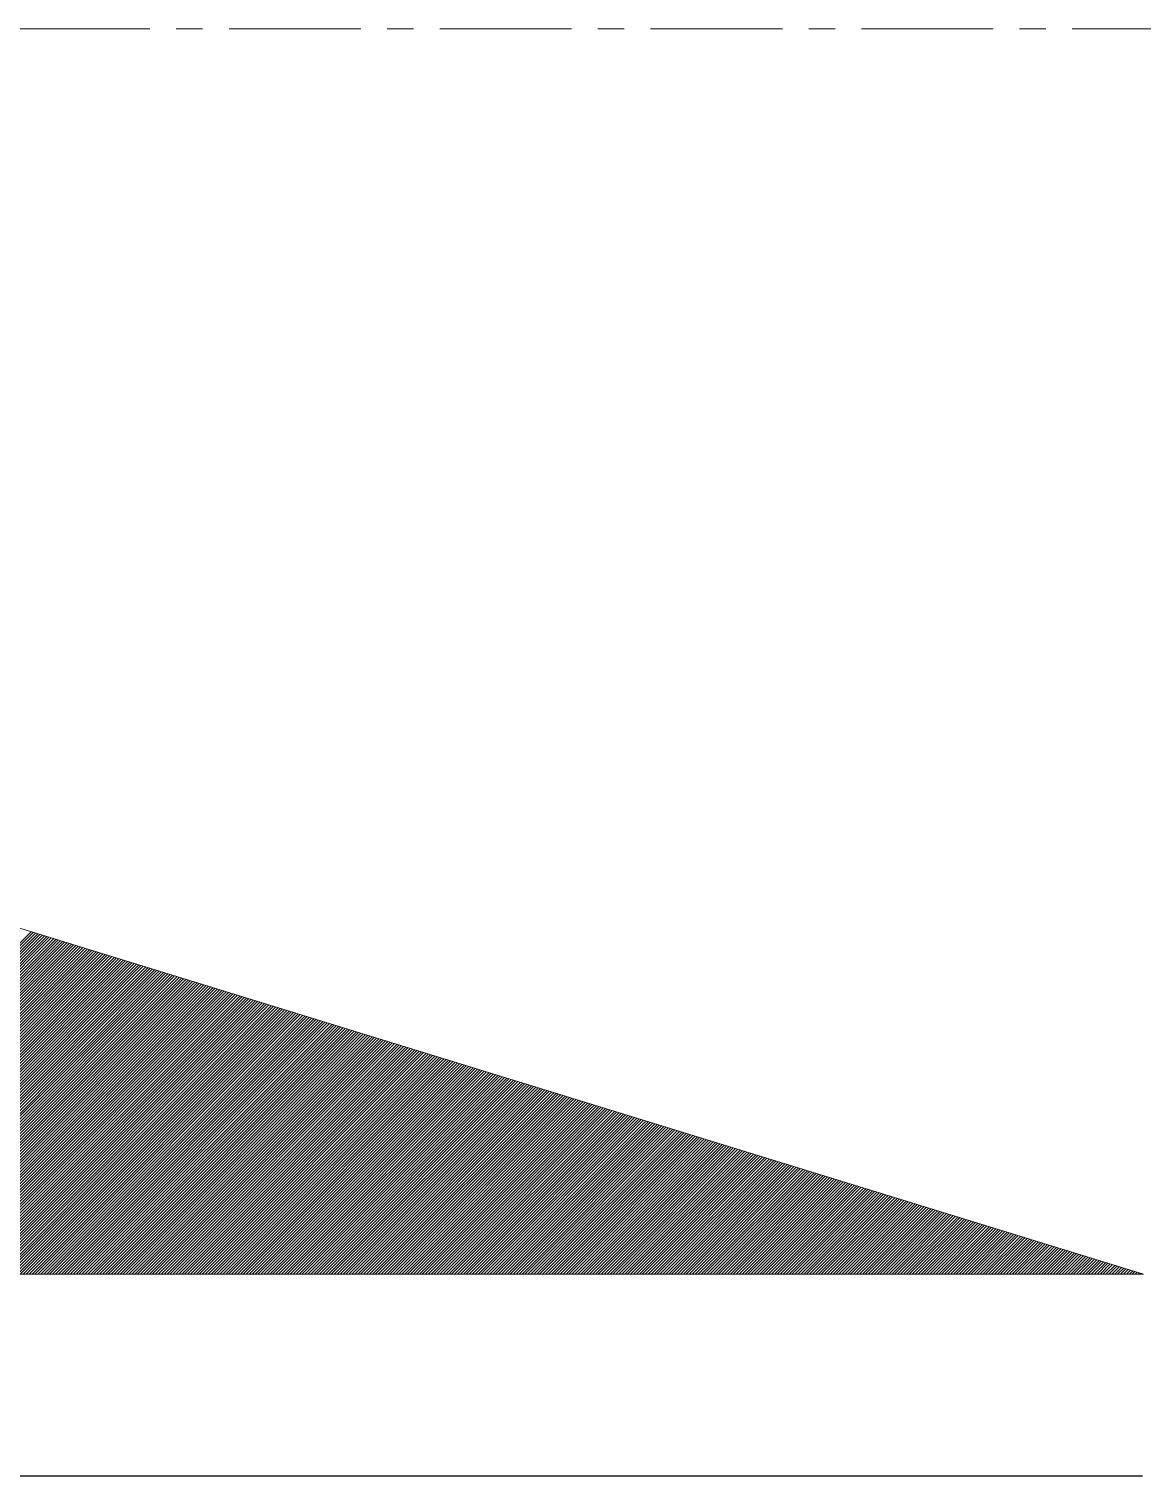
# Model space of a CAD drawing. Header units: millimetres. Extents: x -1319 to 21258, y 11161 to 27532.
# Drawn here: x 17034.6 to 17101.7, y 18554.9 to 18642 of the extents above; entities that cross this region are included whole.
import ezdxf

# ---------------------------------------------------------------- set-up
doc = ezdxf.new("R2010")
doc.units = ezdxf.units.MM
doc.linetypes.add('CENTER', pattern=[12.7, 7.9375, -1.5875, 1.5875, -1.5875])
doc.layers.add('2', color=7, linetype='Continuous')
doc.layers.add('CEN', color=1, linetype='CENTER', lineweight=9)
doc.layers.add('CIVIL', color=6, linetype='Continuous', lineweight=9)

# ---------------------------------------------------------------- blocks, each defined once
blk = doc.blocks.new('A$Cfeb8c868')
at = {"layer": '2', "color": 4, "linetype": 'Continuous'}
blk.add_line((11374.948, -4927.15), (10527.952, -4927.15), dxfattribs=at)
blk = doc.blocks.new('A$C8184bacf')
at = {"layer": 'CEN', "color": 1}
blk.add_line((11192.91, -4839.99, 448149755.598), (11407.09, -4839.99, 448149755.598), dxfattribs=at)
at = {"layer": 'CIVIL', "color": 1}
for p, q in [((11245, -4874.99, 448149755.598), (11375, -4914.99, 448149755.598)), ((11375, -4914.99, 448149755.598), (11225, -4914.99, 448149755.598))]:
    blk.add_line(p, q, dxfattribs=at)
at = {"layer": 'CIVIL', "color": 1, "linetype": 'Continuous'}
for p, q in [((11307.981, -4894.369, 448149755.598), (11287.359, -4914.99, 448149755.598)), ((11308.116, -4894.411, 448149755.598), (11287.536, -4914.99, 448149755.598)), ((11308.251, -4894.452, 448149755.598), (11287.713, -4914.99, 448149755.598)), ((11308.386, -4894.494, 448149755.598), (11287.89, -4914.99, 448149755.598)), ((11308.521, -4894.535, 448149755.598), (11288.066, -4914.99, 448149755.598)), ((11308.656, -4894.577, 448149755.598), (11288.243, -4914.99, 448149755.598)), ((11308.792, -4894.619, 448149755.598), (11288.42, -4914.99, 448149755.598)), ((11308.927, -4894.66, 448149755.598), (11288.597, -4914.99, 448149755.598)), ((11309.062, -4894.702, 448149755.598), (11288.773, -4914.99, 448149755.598)), ((11309.197, -4894.743, 448149755.598), (11288.95, -4914.99, 448149755.598)), ((11309.332, -4894.785, 448149755.598), (11289.127, -4914.99, 448149755.598)), ((11309.468, -4894.827, 448149755.598), (11289.304, -4914.99, 448149755.598)), ((11309.603, -4894.868, 448149755.598), (11289.481, -4914.99, 448149755.598)), ((11309.738, -4894.91, 448149755.598), (11289.657, -4914.99, 448149755.598)), ((11309.873, -4894.951, 448149755.598), (11289.834, -4914.99, 448149755.598)), ((11310.008, -4894.993, 448149755.598), (11290.011, -4914.99, 448149755.598)), ((11310.143, -4895.035, 448149755.598), (11290.188, -4914.99, 448149755.598)), ((11310.279, -4895.076, 448149755.598), (11290.364, -4914.99, 448149755.598)), ((11310.414, -4895.118, 448149755.598), (11290.541, -4914.99, 448149755.598)), ((11310.549, -4895.159, 448149755.598), (11290.718, -4914.99, 448149755.598)), ((11310.684, -4895.201, 448149755.598), (11290.895, -4914.99, 448149755.598)), ((11310.819, -4895.243, 448149755.598), (11291.071, -4914.99, 448149755.598)), ((11310.955, -4895.284, 448149755.598), (11291.248, -4914.99, 448149755.598)), ((11311.09, -4895.326, 448149755.598), (11291.425, -4914.99, 448149755.598)), ((11311.225, -4895.367, 448149755.598), (11291.602, -4914.99, 448149755.598)), ((11311.36, -4895.409, 448149755.598), (11291.779, -4914.99, 448149755.598)), ((11311.495, -4895.451, 448149755.598), (11291.955, -4914.99, 448149755.598)), ((11311.63, -4895.492, 448149755.598), (11292.132, -4914.99, 448149755.598)), ((11311.766, -4895.534, 448149755.598), (11292.309, -4914.99, 448149755.598)), ((11311.901, -4895.575, 448149755.598), (11292.486, -4914.99, 448149755.598)), ((11312.036, -4895.617, 448149755.598), (11292.662, -4914.99, 448149755.598)), ((11312.171, -4895.659, 448149755.598), (11292.839, -4914.99, 448149755.598)), ((11312.306, -4895.7, 448149755.598), (11293.016, -4914.99, 448149755.598)), ((11312.442, -4895.742, 448149755.598), (11293.193, -4914.99, 448149755.598)), ((11312.577, -4895.783, 448149755.598), (11293.37, -4914.99, 448149755.598)), ((11312.712, -4895.825, 448149755.598), (11293.546, -4914.99, 448149755.598)), ((11312.847, -4895.867, 448149755.598), (11293.723, -4914.99, 448149755.598)), ((11312.982, -4895.908, 448149755.598), (11293.9, -4914.99, 448149755.598)), ((11313.117, -4895.95, 448149755.598), (11294.077, -4914.99, 448149755.598)), ((11313.253, -4895.991, 448149755.598), (11294.253, -4914.99, 448149755.598)), ((11313.388, -4896.033, 448149755.598), (11294.43, -4914.99, 448149755.598)), ((11313.523, -4896.074, 448149755.598), (11294.607, -4914.99, 448149755.598)), ((11313.658, -4896.116, 448149755.598), (11294.784, -4914.99, 448149755.598)), ((11313.793, -4896.158, 448149755.598), (11294.961, -4914.99, 448149755.598)), ((11313.929, -4896.199, 448149755.598), (11295.137, -4914.99, 448149755.598)), ((11314.064, -4896.241, 448149755.598), (11295.314, -4914.99, 448149755.598)), ((11314.199, -4896.282, 448149755.598), (11295.491, -4914.99, 448149755.598)), ((11314.334, -4896.324, 448149755.598), (11295.668, -4914.99, 448149755.598)), ((11314.469, -4896.366, 448149755.598), (11295.844, -4914.99, 448149755.598)), ((11314.604, -4896.407, 448149755.598), (11296.021, -4914.99, 448149755.598)), ((11314.74, -4896.449, 448149755.598), (11296.198, -4914.99, 448149755.598)), ((11314.875, -4896.49, 448149755.598), (11296.375, -4914.99, 448149755.598)), ((11315.01, -4896.532, 448149755.598), (11296.552, -4914.99, 448149755.598)), ((11315.145, -4896.574, 448149755.598), (11296.728, -4914.99, 448149755.598)), ((11315.28, -4896.615, 448149755.598), (11296.905, -4914.99, 448149755.598)), ((11315.416, -4896.657, 448149755.598), (11297.082, -4914.99, 448149755.598)), ((11315.551, -4896.698, 448149755.598), (11297.259, -4914.99, 448149755.598)), ((11315.686, -4896.74, 448149755.598), (11297.435, -4914.99, 448149755.598)), ((11315.821, -4896.782, 448149755.598), (11297.612, -4914.99, 448149755.598)), ((11315.956, -4896.823, 448149755.598), (11297.789, -4914.99, 448149755.598)), ((11316.091, -4896.865, 448149755.598), (11297.966, -4914.99, 448149755.598)), ((11316.227, -4896.906, 448149755.598), (11298.143, -4914.99, 448149755.598)), ((11316.362, -4896.948, 448149755.598), (11298.319, -4914.99, 448149755.598)), ((11316.497, -4896.99, 448149755.598), (11298.496, -4914.99, 448149755.598)), ((11316.632, -4897.031, 448149755.598), (11298.673, -4914.99, 448149755.598)), ((11316.767, -4897.073, 448149755.598), (11298.85, -4914.99, 448149755.598)), ((11316.903, -4897.114, 448149755.598), (11299.026, -4914.99, 448149755.598)), ((11317.038, -4897.156, 448149755.598), (11299.203, -4914.99, 448149755.598)), ((11317.173, -4897.198, 448149755.598), (11299.38, -4914.99, 448149755.598)), ((11317.308, -4897.239, 448149755.598), (11299.557, -4914.99, 448149755.598)), ((11317.443, -4897.281, 448149755.598), (11299.734, -4914.99, 448149755.598)), ((11317.578, -4897.322, 448149755.598), (11299.91, -4914.99, 448149755.598)), ((11317.714, -4897.364, 448149755.598), (11300.087, -4914.99, 448149755.598)), ((11317.849, -4897.406, 448149755.598), (11300.264, -4914.99, 448149755.598)), ((11317.984, -4897.447, 448149755.598), (11300.441, -4914.99, 448149755.598)), ((11318.119, -4897.489, 448149755.598), (11300.617, -4914.99, 448149755.598)), ((11318.254, -4897.53, 448149755.598), (11300.794, -4914.99, 448149755.598)), ((11318.39, -4897.572, 448149755.598), (11300.971, -4914.99, 448149755.598)), ((11318.525, -4897.613, 448149755.598), (11301.148, -4914.99, 448149755.598)), ((11318.66, -4897.655, 448149755.598), (11301.325, -4914.99, 448149755.598)), ((11318.795, -4897.697, 448149755.598), (11301.501, -4914.99, 448149755.598)), ((11318.93, -4897.738, 448149755.598), (11301.678, -4914.99, 448149755.598)), ((11319.065, -4897.78, 448149755.598), (11301.855, -4914.99, 448149755.598)), ((11319.201, -4897.821, 448149755.598), (11302.032, -4914.99, 448149755.598)), ((11319.336, -4897.863, 448149755.598), (11302.208, -4914.99, 448149755.598)), ((11319.471, -4897.905, 448149755.598), (11302.385, -4914.99, 448149755.598)), ((11319.606, -4897.946, 448149755.598), (11302.562, -4914.99, 448149755.598)), ((11319.741, -4897.988, 448149755.598), (11302.739, -4914.99, 448149755.598)), ((11319.877, -4898.029, 448149755.598), (11302.916, -4914.99, 448149755.598)), ((11320.012, -4898.071, 448149755.598), (11303.092, -4914.99, 448149755.598)), ((11320.147, -4898.113, 448149755.598), (11303.269, -4914.99, 448149755.598)), ((11320.282, -4898.154, 448149755.598), (11303.446, -4914.99, 448149755.598)), ((11320.417, -4898.196, 448149755.598), (11303.623, -4914.99, 448149755.598)), ((11320.552, -4898.237, 448149755.598), (11303.799, -4914.99, 448149755.598)), ((11320.688, -4898.279, 448149755.598), (11303.976, -4914.99, 448149755.598)), ((11320.823, -4898.321, 448149755.598), (11304.153, -4914.99, 448149755.598)), ((11320.958, -4898.362, 448149755.598), (11304.33, -4914.99, 448149755.598)), ((11321.093, -4898.404, 448149755.598), (11304.507, -4914.99, 448149755.598)), ((11321.228, -4898.445, 448149755.598), (11304.683, -4914.99, 448149755.598)), ((11321.364, -4898.487, 448149755.598), (11304.86, -4914.99, 448149755.598)), ((11321.499, -4898.529, 448149755.598), (11305.037, -4914.99, 448149755.598)), ((11321.634, -4898.57, 448149755.598), (11305.214, -4914.99, 448149755.598)), ((11321.769, -4898.612, 448149755.598), (11305.39, -4914.99, 448149755.598)), ((11321.904, -4898.653, 448149755.598), (11305.567, -4914.99, 448149755.598)), ((11322.04, -4898.695, 448149755.598), (11305.744, -4914.99, 448149755.598)), ((11322.175, -4898.737, 448149755.598), (11305.921, -4914.99, 448149755.598)), ((11322.31, -4898.778, 448149755.598), (11306.098, -4914.99, 448149755.598)), ((11322.445, -4898.82, 448149755.598), (11306.274, -4914.99, 448149755.598)), ((11322.58, -4898.861, 448149755.598), (11306.451, -4914.99, 448149755.598)), ((11322.715, -4898.903, 448149755.598), (11306.628, -4914.99, 448149755.598)), ((11322.851, -4898.945, 448149755.598), (11306.805, -4914.99, 448149755.598)), ((11322.986, -4898.986, 448149755.598), (11306.981, -4914.99, 448149755.598)), ((11323.121, -4899.028, 448149755.598), (11307.158, -4914.99, 448149755.598)), ((11323.256, -4899.069, 448149755.598), (11307.335, -4914.99, 448149755.598)), ((11323.391, -4899.111, 448149755.598), (11307.512, -4914.99, 448149755.598)), ((11323.527, -4899.152, 448149755.598), (11307.689, -4914.99, 448149755.598)), ((11323.662, -4899.194, 448149755.598), (11307.865, -4914.99, 448149755.598)), ((11323.797, -4899.236, 448149755.598), (11308.042, -4914.99, 448149755.598)), ((11323.932, -4899.277, 448149755.598), (11308.219, -4914.99, 448149755.598)), ((11324.067, -4899.319, 448149755.598), (11308.396, -4914.99, 448149755.598)), ((11324.202, -4899.36, 448149755.598), (11308.572, -4914.99, 448149755.598)), ((11324.338, -4899.402, 448149755.598), (11308.749, -4914.99, 448149755.598)), ((11324.473, -4899.444, 448149755.598), (11308.926, -4914.99, 448149755.598)), ((11324.608, -4899.485, 448149755.598), (11309.103, -4914.99, 448149755.598)), ((11324.743, -4899.527, 448149755.598), (11309.279, -4914.99, 448149755.598)), ((11324.878, -4899.568, 448149755.598), (11309.456, -4914.99, 448149755.598)), ((11325.014, -4899.61, 448149755.598), (11309.633, -4914.99, 448149755.598)), ((11325.149, -4899.652, 448149755.598), (11309.81, -4914.99, 448149755.598)), ((11325.284, -4899.693, 448149755.598), (11309.987, -4914.99, 448149755.598)), ((11325.419, -4899.735, 448149755.598), (11310.163, -4914.99, 448149755.598)), ((11325.554, -4899.776, 448149755.598), (11310.34, -4914.99, 448149755.598)), ((11325.689, -4899.818, 448149755.598), (11310.517, -4914.99, 448149755.598)), ((11325.825, -4899.86, 448149755.598), (11310.694, -4914.99, 448149755.598)), ((11325.96, -4899.901, 448149755.598), (11310.87, -4914.99, 448149755.598)), ((11326.095, -4899.943, 448149755.598), (11311.047, -4914.99, 448149755.598)), ((11326.23, -4899.984, 448149755.598), (11311.224, -4914.99, 448149755.598)), ((11326.365, -4900.026, 448149755.598), (11311.401, -4914.99, 448149755.598)), ((11326.501, -4900.068, 448149755.598), (11311.578, -4914.99, 448149755.598)), ((11326.636, -4900.109, 448149755.598), (11311.754, -4914.99, 448149755.598)), ((11326.771, -4900.151, 448149755.598), (11311.931, -4914.99, 448149755.598)), ((11326.906, -4900.192, 448149755.598), (11312.108, -4914.99, 448149755.598)), ((11327.041, -4900.234, 448149755.598), (11312.285, -4914.99, 448149755.598)), ((11327.176, -4900.276, 448149755.598), (11312.461, -4914.99, 448149755.598)), ((11327.312, -4900.317, 448149755.598), (11312.638, -4914.99, 448149755.598)), ((11327.447, -4900.359, 448149755.598), (11312.815, -4914.99, 448149755.598)), ((11327.582, -4900.4, 448149755.598), (11312.992, -4914.99, 448149755.598)), ((11327.717, -4900.442, 448149755.598), (11313.169, -4914.99, 448149755.598)), ((11327.852, -4900.484, 448149755.598), (11313.345, -4914.99, 448149755.598)), ((11327.988, -4900.525, 448149755.598), (11313.522, -4914.99, 448149755.598)), ((11328.123, -4900.567, 448149755.598), (11313.699, -4914.99, 448149755.598)), ((11328.258, -4900.608, 448149755.598), (11313.876, -4914.99, 448149755.598)), ((11328.393, -4900.65, 448149755.598), (11314.052, -4914.99, 448149755.598)), ((11328.528, -4900.691, 448149755.598), (11314.229, -4914.99, 448149755.598)), ((11328.663, -4900.733, 448149755.598), (11314.406, -4914.99, 448149755.598)), ((11328.799, -4900.775, 448149755.598), (11314.583, -4914.99, 448149755.598)), ((11328.934, -4900.816, 448149755.598), (11314.76, -4914.99, 448149755.598)), ((11329.069, -4900.858, 448149755.598), (11314.936, -4914.99, 448149755.598)), ((11329.204, -4900.899, 448149755.598), (11315.113, -4914.99, 448149755.598)), ((11329.339, -4900.941, 448149755.598), (11315.29, -4914.99, 448149755.598)), ((11329.475, -4900.983, 448149755.598), (11315.467, -4914.99, 448149755.598)), ((11329.61, -4901.024, 448149755.598), (11315.643, -4914.99, 448149755.598)), ((11329.745, -4901.066, 448149755.598), (11315.82, -4914.99, 448149755.598)), ((11329.88, -4901.107, 448149755.598), (11315.997, -4914.99, 448149755.598)), ((11330.015, -4901.149, 448149755.598), (11316.174, -4914.99, 448149755.598)), ((11330.15, -4901.191, 448149755.598), (11316.351, -4914.99, 448149755.598)), ((11330.286, -4901.232, 448149755.598), (11316.527, -4914.99, 448149755.598)), ((11330.421, -4901.274, 448149755.598), (11316.704, -4914.99, 448149755.598)), ((11330.556, -4901.315, 448149755.598), (11316.881, -4914.99, 448149755.598)), ((11330.691, -4901.357, 448149755.598), (11317.058, -4914.99, 448149755.598)), ((11330.826, -4901.399, 448149755.598), (11317.234, -4914.99, 448149755.598)), ((11330.962, -4901.44, 448149755.598), (11317.411, -4914.99, 448149755.598)), ((11331.097, -4901.482, 448149755.598), (11317.588, -4914.99, 448149755.598)), ((11331.232, -4901.523, 448149755.598), (11317.765, -4914.99, 448149755.598)), ((11331.367, -4901.565, 448149755.598), (11317.942, -4914.99, 448149755.598)), ((11331.502, -4901.607, 448149755.598), (11318.118, -4914.99, 448149755.598)), ((11331.637, -4901.648, 448149755.598), (11318.295, -4914.99, 448149755.598)), ((11331.773, -4901.69, 448149755.598), (11318.472, -4914.99, 448149755.598)), ((11331.908, -4901.731, 448149755.598), (11318.649, -4914.99, 448149755.598)), ((11332.043, -4901.773, 448149755.598), (11318.825, -4914.99, 448149755.598)), ((11332.178, -4901.815, 448149755.598), (11319.002, -4914.99, 448149755.598)), ((11332.313, -4901.856, 448149755.598), (11319.179, -4914.99, 448149755.598)), ((11332.449, -4901.898, 448149755.598), (11319.356, -4914.99, 448149755.598)), ((11332.584, -4901.939, 448149755.598), (11319.533, -4914.99, 448149755.598)), ((11332.719, -4901.981, 448149755.598), (11319.709, -4914.99, 448149755.598)), ((11332.854, -4902.023, 448149755.598), (11319.886, -4914.99, 448149755.598)), ((11332.989, -4902.064, 448149755.598), (11320.063, -4914.99, 448149755.598)), ((11333.124, -4902.106, 448149755.598), (11320.24, -4914.99, 448149755.598)), ((11333.26, -4902.147, 448149755.598), (11320.416, -4914.99, 448149755.598)), ((11333.395, -4902.189, 448149755.598), (11320.593, -4914.99, 448149755.598)), ((11333.53, -4902.23, 448149755.598), (11320.77, -4914.99, 448149755.598)), ((11333.665, -4902.272, 448149755.598), (11320.947, -4914.99, 448149755.598)), ((11333.8, -4902.314, 448149755.598), (11321.124, -4914.99, 448149755.598)), ((11333.936, -4902.355, 448149755.598), (11321.3, -4914.99, 448149755.598)), ((11334.071, -4902.397, 448149755.598), (11321.477, -4914.99, 448149755.598)), ((11334.206, -4902.438, 448149755.598), (11321.654, -4914.99, 448149755.598)), ((11334.341, -4902.48, 448149755.598), (11321.831, -4914.99, 448149755.598)), ((11334.476, -4902.522, 448149755.598), (11322.007, -4914.99, 448149755.598)), ((11334.611, -4902.563, 448149755.598), (11322.184, -4914.99, 448149755.598)), ((11334.747, -4902.605, 448149755.598), (11322.361, -4914.99, 448149755.598)), ((11334.882, -4902.646, 448149755.598), (11322.538, -4914.99, 448149755.598)), ((11335.017, -4902.688, 448149755.598), (11322.715, -4914.99, 448149755.598)), ((11335.152, -4902.73, 448149755.598), (11322.891, -4914.99, 448149755.598)), ((11335.287, -4902.771, 448149755.598), (11323.068, -4914.99, 448149755.598)), ((11335.423, -4902.813, 448149755.598), (11323.245, -4914.99, 448149755.598)), ((11335.558, -4902.854, 448149755.598), (11323.422, -4914.99, 448149755.598)), ((11335.693, -4902.896, 448149755.598), (11323.598, -4914.99, 448149755.598)), ((11335.828, -4902.938, 448149755.598), (11323.775, -4914.99, 448149755.598)), ((11335.963, -4902.979, 448149755.598), (11323.952, -4914.99, 448149755.598)), ((11336.098, -4903.021, 448149755.598), (11324.129, -4914.99, 448149755.598)), ((11336.234, -4903.062, 448149755.598), (11324.306, -4914.99, 448149755.598)), ((11336.369, -4903.104, 448149755.598), (11324.482, -4914.99, 448149755.598)), ((11336.504, -4903.146, 448149755.598), (11324.659, -4914.99, 448149755.598)), ((11336.639, -4903.187, 448149755.598), (11324.836, -4914.99, 448149755.598)), ((11336.774, -4903.229, 448149755.598), (11325.013, -4914.99, 448149755.598)), ((11336.91, -4903.27, 448149755.598), (11325.189, -4914.99, 448149755.598)), ((11337.045, -4903.312, 448149755.598), (11325.366, -4914.99, 448149755.598)), ((11337.18, -4903.354, 448149755.598), (11325.543, -4914.99, 448149755.598)), ((11337.315, -4903.395, 448149755.598), (11325.72, -4914.99, 448149755.598)), ((11337.45, -4903.437, 448149755.598), (11325.897, -4914.99, 448149755.598)), ((11337.585, -4903.478, 448149755.598), (11326.073, -4914.99, 448149755.598)), ((11337.721, -4903.52, 448149755.598), (11326.25, -4914.99, 448149755.598)), ((11337.856, -4903.561, 448149755.598), (11326.427, -4914.99, 448149755.598)), ((11337.991, -4903.603, 448149755.598), (11326.604, -4914.99, 448149755.598)), ((11338.126, -4903.645, 448149755.598), (11326.78, -4914.99, 448149755.598)), ((11338.261, -4903.686, 448149755.598), (11326.957, -4914.99, 448149755.598)), ((11338.397, -4903.728, 448149755.598), (11327.134, -4914.99, 448149755.598)), ((11338.532, -4903.769, 448149755.598), (11327.311, -4914.99, 448149755.598)), ((11338.667, -4903.811, 448149755.598), (11327.487, -4914.99, 448149755.598)), ((11338.802, -4903.853, 448149755.598), (11327.664, -4914.99, 448149755.598)), ((11338.937, -4903.894, 448149755.598), (11327.841, -4914.99, 448149755.598)), ((11339.072, -4903.936, 448149755.598), (11328.018, -4914.99, 448149755.598)), ((11339.208, -4903.977, 448149755.598), (11328.195, -4914.99, 448149755.598)), ((11339.343, -4904.019, 448149755.598), (11328.371, -4914.99, 448149755.598)), ((11339.478, -4904.061, 448149755.598), (11328.548, -4914.99, 448149755.598)), ((11339.613, -4904.102, 448149755.598), (11328.725, -4914.99, 448149755.598)), ((11339.748, -4904.144, 448149755.598), (11328.902, -4914.99, 448149755.598)), ((11339.884, -4904.185, 448149755.598), (11329.078, -4914.99, 448149755.598)), ((11340.019, -4904.227, 448149755.598), (11329.255, -4914.99, 448149755.598)), ((11340.154, -4904.269, 448149755.598), (11329.432, -4914.99, 448149755.598)), ((11340.289, -4904.31, 448149755.598), (11329.609, -4914.99, 448149755.598)), ((11340.424, -4904.352, 448149755.598), (11329.786, -4914.99, 448149755.598)), ((11340.559, -4904.393, 448149755.598), (11329.962, -4914.99, 448149755.598)), ((11340.695, -4904.435, 448149755.598), (11330.139, -4914.99, 448149755.598)), ((11340.83, -4904.477, 448149755.598), (11330.316, -4914.99, 448149755.598)), ((11340.965, -4904.518, 448149755.598), (11330.493, -4914.99, 448149755.598)), ((11341.1, -4904.56, 448149755.598), (11330.669, -4914.99, 448149755.598)), ((11341.235, -4904.601, 448149755.598), (11330.846, -4914.99, 448149755.598)), ((11341.371, -4904.643, 448149755.598), (11331.023, -4914.99, 448149755.598)), ((11341.506, -4904.685, 448149755.598), (11331.2, -4914.99, 448149755.598)), ((11341.641, -4904.726, 448149755.598), (11331.377, -4914.99, 448149755.598)), ((11341.776, -4904.768, 448149755.598), (11331.553, -4914.99, 448149755.598)), ((11341.911, -4904.809, 448149755.598), (11331.73, -4914.99, 448149755.598)), ((11342.046, -4904.851, 448149755.598), (11331.907, -4914.99, 448149755.598)), ((11342.182, -4904.893, 448149755.598), (11332.084, -4914.99, 448149755.598)), ((11342.317, -4904.934, 448149755.598), (11332.26, -4914.99, 448149755.598)), ((11342.452, -4904.976, 448149755.598), (11332.437, -4914.99, 448149755.598)), ((11342.587, -4905.017, 448149755.598), (11332.614, -4914.99, 448149755.598)), ((11342.722, -4905.059, 448149755.598), (11332.791, -4914.99, 448149755.598)), ((11342.858, -4905.1, 448149755.598), (11332.968, -4914.99, 448149755.598)), ((11342.993, -4905.142, 448149755.598), (11333.144, -4914.99, 448149755.598)), ((11343.128, -4905.184, 448149755.598), (11333.321, -4914.99, 448149755.598)), ((11343.263, -4905.225, 448149755.598), (11333.498, -4914.99, 448149755.598)), ((11343.398, -4905.267, 448149755.598), (11333.675, -4914.99, 448149755.598)), ((11343.533, -4905.308, 448149755.598), (11333.851, -4914.99, 448149755.598)), ((11343.669, -4905.35, 448149755.598), (11334.028, -4914.99, 448149755.598)), ((11343.804, -4905.392, 448149755.598), (11334.205, -4914.99, 448149755.598)), ((11343.939, -4905.433, 448149755.598), (11334.382, -4914.99, 448149755.598)), ((11344.074, -4905.475, 448149755.598), (11334.559, -4914.99, 448149755.598)), ((11344.209, -4905.516, 448149755.598), (11334.735, -4914.99, 448149755.598)), ((11344.345, -4905.558, 448149755.598), (11334.912, -4914.99, 448149755.598)), ((11344.48, -4905.6, 448149755.598), (11335.089, -4914.99, 448149755.598)), ((11344.615, -4905.641, 448149755.598), (11335.266, -4914.99, 448149755.598)), ((11344.75, -4905.683, 448149755.598), (11335.442, -4914.99, 448149755.598)), ((11344.885, -4905.724, 448149755.598), (11335.619, -4914.99, 448149755.598)), ((11345.02, -4905.766, 448149755.598), (11335.796, -4914.99, 448149755.598)), ((11345.156, -4905.808, 448149755.598), (11335.973, -4914.99, 448149755.598)), ((11345.291, -4905.849, 448149755.598), (11336.15, -4914.99, 448149755.598)), ((11345.426, -4905.891, 448149755.598), (11336.326, -4914.99, 448149755.598)), ((11345.561, -4905.932, 448149755.598), (11336.503, -4914.99, 448149755.598)), ((11345.696, -4905.974, 448149755.598), (11336.68, -4914.99, 448149755.598)), ((11345.832, -4906.016, 448149755.598), (11336.857, -4914.99, 448149755.598)), ((11345.967, -4906.057, 448149755.598), (11337.033, -4914.99, 448149755.598)), ((11346.102, -4906.099, 448149755.598), (11337.21, -4914.99, 448149755.598)), ((11346.237, -4906.14, 448149755.598), (11337.387, -4914.99, 448149755.598)), ((11346.372, -4906.182, 448149755.598), (11337.564, -4914.99, 448149755.598)), ((11346.507, -4906.224, 448149755.598), (11337.741, -4914.99, 448149755.598)), ((11346.643, -4906.265, 448149755.598), (11337.917, -4914.99, 448149755.598)), ((11346.778, -4906.307, 448149755.598), (11338.094, -4914.99, 448149755.598)), ((11346.913, -4906.348, 448149755.598), (11338.271, -4914.99, 448149755.598)), ((11347.048, -4906.39, 448149755.598), (11338.448, -4914.99, 448149755.598)), ((11347.183, -4906.432, 448149755.598), (11338.624, -4914.99, 448149755.598)), ((11347.319, -4906.473, 448149755.598), (11338.801, -4914.99, 448149755.598)), ((11347.454, -4906.515, 448149755.598), (11338.978, -4914.99, 448149755.598)), ((11347.589, -4906.556, 448149755.598), (11339.155, -4914.99, 448149755.598)), ((11347.724, -4906.598, 448149755.598), (11339.332, -4914.99, 448149755.598)), ((11347.859, -4906.639, 448149755.598), (11339.508, -4914.99, 448149755.598)), ((11347.994, -4906.681, 448149755.598), (11339.685, -4914.99, 448149755.598)), ((11348.13, -4906.723, 448149755.598), (11339.862, -4914.99, 448149755.598)), ((11348.265, -4906.764, 448149755.598), (11340.039, -4914.99, 448149755.598)), ((11348.4, -4906.806, 448149755.598), (11340.215, -4914.99, 448149755.598)), ((11348.535, -4906.847, 448149755.598), (11340.392, -4914.99, 448149755.598)), ((11348.67, -4906.889, 448149755.598), (11340.569, -4914.99, 448149755.598)), ((11348.806, -4906.931, 448149755.598), (11340.746, -4914.99, 448149755.598)), ((11348.941, -4906.972, 448149755.598), (11340.923, -4914.99, 448149755.598)), ((11349.076, -4907.014, 448149755.598), (11341.099, -4914.99, 448149755.598)), ((11349.211, -4907.055, 448149755.598), (11341.276, -4914.99, 448149755.598)), ((11349.346, -4907.097, 448149755.598), (11341.453, -4914.99, 448149755.598)), ((11349.481, -4907.139, 448149755.598), (11341.63, -4914.99, 448149755.598)), ((11349.617, -4907.18, 448149755.598), (11341.806, -4914.99, 448149755.598)), ((11349.752, -4907.222, 448149755.598), (11341.983, -4914.99, 448149755.598)), ((11349.887, -4907.263, 448149755.598), (11342.16, -4914.99, 448149755.598)), ((11350.022, -4907.305, 448149755.598), (11342.337, -4914.99, 448149755.598)), ((11350.157, -4907.347, 448149755.598), (11342.514, -4914.99, 448149755.598)), ((11350.293, -4907.388, 448149755.598), (11342.69, -4914.99, 448149755.598)), ((11350.428, -4907.43, 448149755.598), (11342.867, -4914.99, 448149755.598)), ((11350.563, -4907.471, 448149755.598), (11343.044, -4914.99, 448149755.598)), ((11350.698, -4907.513, 448149755.598), (11343.221, -4914.99, 448149755.598)), ((11350.833, -4907.555, 448149755.598), (11343.397, -4914.99, 448149755.598)), ((11350.968, -4907.596, 448149755.598), (11343.574, -4914.99, 448149755.598)), ((11351.104, -4907.638, 448149755.598), (11343.751, -4914.99, 448149755.598)), ((11351.239, -4907.679, 448149755.598), (11343.928, -4914.99, 448149755.598)), ((11351.374, -4907.721, 448149755.598), (11344.105, -4914.99, 448149755.598)), ((11351.509, -4907.763, 448149755.598), (11344.281, -4914.99, 448149755.598)), ((11351.644, -4907.804, 448149755.598), (11344.458, -4914.99, 448149755.598)), ((11351.78, -4907.846, 448149755.598), (11344.635, -4914.99, 448149755.598)), ((11351.915, -4907.887, 448149755.598), (11344.812, -4914.99, 448149755.598)), ((11352.05, -4907.929, 448149755.598), (11344.988, -4914.99, 448149755.598)), ((11352.185, -4907.971, 448149755.598), (11345.165, -4914.99, 448149755.598)), ((11352.32, -4908.012, 448149755.598), (11345.342, -4914.99, 448149755.598)), ((11352.455, -4908.054, 448149755.598), (11345.519, -4914.99, 448149755.598)), ((11352.591, -4908.095, 448149755.598), (11345.695, -4914.99, 448149755.598)), ((11352.726, -4908.137, 448149755.598), (11345.872, -4914.99, 448149755.598)), ((11352.861, -4908.178, 448149755.598), (11346.049, -4914.99, 448149755.598)), ((11352.996, -4908.22, 448149755.598), (11346.226, -4914.99, 448149755.598)), ((11353.131, -4908.262, 448149755.598), (11346.403, -4914.99, 448149755.598)), ((11353.267, -4908.303, 448149755.598), (11346.579, -4914.99, 448149755.598)), ((11353.402, -4908.345, 448149755.598), (11346.756, -4914.99, 448149755.598)), ((11353.537, -4908.386, 448149755.598), (11346.933, -4914.99, 448149755.598)), ((11353.672, -4908.428, 448149755.598), (11347.11, -4914.99, 448149755.598)), ((11353.807, -4908.47, 448149755.598), (11347.286, -4914.99, 448149755.598)), ((11353.942, -4908.511, 448149755.598), (11347.463, -4914.99, 448149755.598)), ((11354.078, -4908.553, 448149755.598), (11347.64, -4914.99, 448149755.598)), ((11354.213, -4908.594, 448149755.598), (11347.817, -4914.99, 448149755.598)), ((11354.348, -4908.636, 448149755.598), (11347.994, -4914.99, 448149755.598)), ((11354.483, -4908.678, 448149755.598), (11348.17, -4914.99, 448149755.598)), ((11354.618, -4908.719, 448149755.598), (11348.347, -4914.99, 448149755.598)), ((11354.754, -4908.761, 448149755.598), (11348.524, -4914.99, 448149755.598)), ((11354.889, -4908.802, 448149755.598), (11348.701, -4914.99, 448149755.598)), ((11355.024, -4908.844, 448149755.598), (11348.877, -4914.99, 448149755.598)), ((11355.159, -4908.886, 448149755.598), (11349.054, -4914.99, 448149755.598)), ((11355.294, -4908.927, 448149755.598), (11349.231, -4914.99, 448149755.598)), ((11355.429, -4908.969, 448149755.598), (11349.408, -4914.99, 448149755.598)), ((11355.565, -4909.01, 448149755.598), (11349.585, -4914.99, 448149755.598)), ((11355.7, -4909.052, 448149755.598), (11349.761, -4914.99, 448149755.598)), ((11355.835, -4909.094, 448149755.598), (11349.938, -4914.99, 448149755.598)), ((11355.97, -4909.135, 448149755.598), (11350.115, -4914.99, 448149755.598)), ((11356.105, -4909.177, 448149755.598), (11350.292, -4914.99, 448149755.598)), ((11356.241, -4909.218, 448149755.598), (11350.468, -4914.99, 448149755.598)), ((11356.376, -4909.26, 448149755.598), (11350.645, -4914.99, 448149755.598)), ((11356.511, -4909.302, 448149755.598), (11350.822, -4914.99, 448149755.598)), ((11356.646, -4909.343, 448149755.598), (11350.999, -4914.99, 448149755.598)), ((11356.781, -4909.385, 448149755.598), (11351.176, -4914.99, 448149755.598)), ((11356.917, -4909.426, 448149755.598), (11351.352, -4914.99, 448149755.598)), ((11357.052, -4909.468, 448149755.598), (11351.529, -4914.99, 448149755.598)), ((11357.187, -4909.51, 448149755.598), (11351.706, -4914.99, 448149755.598)), ((11357.322, -4909.551, 448149755.598), (11351.883, -4914.99, 448149755.598)), ((11357.457, -4909.593, 448149755.598), (11352.059, -4914.99, 448149755.598)), ((11357.592, -4909.634, 448149755.598), (11352.236, -4914.99, 448149755.598)), ((11357.728, -4909.676, 448149755.598), (11352.413, -4914.99, 448149755.598)), ((11357.863, -4909.717, 448149755.598), (11352.59, -4914.99, 448149755.598)), ((11357.998, -4909.759, 448149755.598), (11352.767, -4914.99, 448149755.598)), ((11358.133, -4909.801, 448149755.598), (11352.943, -4914.99, 448149755.598)), ((11358.268, -4909.842, 448149755.598), (11353.12, -4914.99, 448149755.598)), ((11358.404, -4909.884, 448149755.598), (11353.297, -4914.99, 448149755.598)), ((11358.539, -4909.925, 448149755.598), (11353.474, -4914.99, 448149755.598)), ((11358.674, -4909.967, 448149755.598), (11353.65, -4914.99, 448149755.598)), ((11358.809, -4910.009, 448149755.598), (11353.827, -4914.99, 448149755.598)), ((11358.944, -4910.05, 448149755.598), (11354.004, -4914.99, 448149755.598)), ((11359.079, -4910.092, 448149755.598), (11354.181, -4914.99, 448149755.598)), ((11359.215, -4910.133, 448149755.598), (11354.358, -4914.99, 448149755.598)), ((11359.35, -4910.175, 448149755.598), (11354.534, -4914.99, 448149755.598)), ((11359.485, -4910.217, 448149755.598), (11354.711, -4914.99, 448149755.598)), ((11359.62, -4910.258, 448149755.598), (11354.888, -4914.99, 448149755.598)), ((11359.755, -4910.3, 448149755.598), (11355.065, -4914.99, 448149755.598)), ((11359.891, -4910.341, 448149755.598), (11355.241, -4914.99, 448149755.598)), ((11360.026, -4910.383, 448149755.598), (11355.418, -4914.99, 448149755.598)), ((11360.161, -4910.425, 448149755.598), (11355.595, -4914.99, 448149755.598)), ((11360.296, -4910.466, 448149755.598), (11355.772, -4914.99, 448149755.598)), ((11360.431, -4910.508, 448149755.598), (11355.949, -4914.99, 448149755.598)), ((11360.566, -4910.549, 448149755.598), (11356.125, -4914.99, 448149755.598)), ((11360.702, -4910.591, 448149755.598), (11356.302, -4914.99, 448149755.598)), ((11360.837, -4910.633, 448149755.598), (11356.479, -4914.99, 448149755.598)), ((11360.972, -4910.674, 448149755.598), (11356.656, -4914.99, 448149755.598)), ((11361.107, -4910.716, 448149755.598), (11356.832, -4914.99, 448149755.598)), ((11361.242, -4910.757, 448149755.598), (11357.009, -4914.99, 448149755.598)), ((11361.378, -4910.799, 448149755.598), (11357.186, -4914.99, 448149755.598)), ((11361.513, -4910.841, 448149755.598), (11357.363, -4914.99, 448149755.598)), ((11361.648, -4910.882, 448149755.598), (11357.54, -4914.99, 448149755.598)), ((11361.783, -4910.924, 448149755.598), (11357.716, -4914.99, 448149755.598)), ((11361.918, -4910.965, 448149755.598), (11357.893, -4914.99, 448149755.598)), ((11362.053, -4911.007, 448149755.598), (11358.07, -4914.99, 448149755.598)), ((11362.189, -4911.049, 448149755.598), (11358.247, -4914.99, 448149755.598)), ((11362.324, -4911.09, 448149755.598), (11358.423, -4914.99, 448149755.598)), ((11362.459, -4911.132, 448149755.598), (11358.6, -4914.99, 448149755.598)), ((11362.594, -4911.173, 448149755.598), (11358.777, -4914.99, 448149755.598)), ((11362.729, -4911.215, 448149755.598), (11358.954, -4914.99, 448149755.598)), ((11362.865, -4911.256, 448149755.598), (11359.131, -4914.99, 448149755.598)), ((11363, -4911.298, 448149755.598), (11359.307, -4914.99, 448149755.598)), ((11363.135, -4911.34, 448149755.598), (11359.484, -4914.99, 448149755.598)), ((11363.27, -4911.381, 448149755.598), (11359.661, -4914.99, 448149755.598)), ((11363.405, -4911.423, 448149755.598), (11359.838, -4914.99, 448149755.598)), ((11363.54, -4911.464, 448149755.598), (11360.014, -4914.99, 448149755.598)), ((11363.676, -4911.506, 448149755.598), (11360.191, -4914.99, 448149755.598)), ((11363.811, -4911.548, 448149755.598), (11360.368, -4914.99, 448149755.598)), ((11363.946, -4911.589, 448149755.598), (11360.545, -4914.99, 448149755.598)), ((11364.081, -4911.631, 448149755.598), (11360.722, -4914.99, 448149755.598)), ((11364.216, -4911.672, 448149755.598), (11360.898, -4914.99, 448149755.598)), ((11364.352, -4911.714, 448149755.598), (11361.075, -4914.99, 448149755.598)), ((11364.487, -4911.756, 448149755.598), (11361.252, -4914.99, 448149755.598)), ((11364.622, -4911.797, 448149755.598), (11361.429, -4914.99, 448149755.598)), ((11364.757, -4911.839, 448149755.598), (11361.605, -4914.99, 448149755.598)), ((11364.892, -4911.88, 448149755.598), (11361.782, -4914.99, 448149755.598)), ((11365.027, -4911.922, 448149755.598), (11361.959, -4914.99, 448149755.598)), ((11365.163, -4911.964, 448149755.598), (11362.136, -4914.99, 448149755.598)), ((11365.298, -4912.005, 448149755.598), (11362.313, -4914.99, 448149755.598)), ((11365.433, -4912.047, 448149755.598), (11362.489, -4914.99, 448149755.598)), ((11365.568, -4912.088, 448149755.598), (11362.666, -4914.99, 448149755.598)), ((11365.703, -4912.13, 448149755.598), (11362.843, -4914.99, 448149755.598)), ((11365.839, -4912.172, 448149755.598), (11363.02, -4914.99, 448149755.598)), ((11365.974, -4912.213, 448149755.598), (11363.196, -4914.99, 448149755.598)), ((11366.109, -4912.255, 448149755.598), (11363.373, -4914.99, 448149755.598)), ((11366.244, -4912.296, 448149755.598), (11363.55, -4914.99, 448149755.598)), ((11366.379, -4912.338, 448149755.598), (11363.727, -4914.99, 448149755.598)), ((11366.514, -4912.38, 448149755.598), (11363.903, -4914.99, 448149755.598)), ((11366.65, -4912.421, 448149755.598), (11364.08, -4914.99, 448149755.598)), ((11366.785, -4912.463, 448149755.598), (11364.257, -4914.99, 448149755.598)), ((11366.92, -4912.504, 448149755.598), (11364.434, -4914.99, 448149755.598)), ((11367.055, -4912.546, 448149755.598), (11364.611, -4914.99, 448149755.598)), ((11367.19, -4912.588, 448149755.598), (11364.787, -4914.99, 448149755.598)), ((11367.326, -4912.629, 448149755.598), (11364.964, -4914.99, 448149755.598)), ((11367.461, -4912.671, 448149755.598), (11365.141, -4914.99, 448149755.598)), ((11367.596, -4912.712, 448149755.598), (11365.318, -4914.99, 448149755.598)), ((11367.731, -4912.754, 448149755.598), (11365.494, -4914.99, 448149755.598)), ((11367.866, -4912.795, 448149755.598), (11365.671, -4914.99, 448149755.598)), ((11368.001, -4912.837, 448149755.598), (11365.848, -4914.99, 448149755.598)), ((11368.137, -4912.879, 448149755.598), (11366.025, -4914.99, 448149755.598)), ((11368.272, -4912.92, 448149755.598), (11366.202, -4914.99, 448149755.598)), ((11368.407, -4912.962, 448149755.598), (11366.378, -4914.99, 448149755.598)), ((11368.542, -4913.003, 448149755.598), (11366.555, -4914.99, 448149755.598)), ((11368.677, -4913.045, 448149755.598), (11366.732, -4914.99, 448149755.598)), ((11368.813, -4913.087, 448149755.598), (11366.909, -4914.99, 448149755.598)), ((11368.948, -4913.128, 448149755.598), (11367.085, -4914.99, 448149755.598)), ((11369.083, -4913.17, 448149755.598), (11367.262, -4914.99, 448149755.598)), ((11369.218, -4913.211, 448149755.598), (11367.439, -4914.99, 448149755.598)), ((11369.353, -4913.253, 448149755.598), (11367.616, -4914.99, 448149755.598)), ((11369.488, -4913.295, 448149755.598), (11367.793, -4914.99, 448149755.598)), ((11369.624, -4913.336, 448149755.598), (11367.969, -4914.99, 448149755.598)), ((11369.759, -4913.378, 448149755.598), (11368.146, -4914.99, 448149755.598)), ((11369.894, -4913.419, 448149755.598), (11368.323, -4914.99, 448149755.598)), ((11370.029, -4913.461, 448149755.598), (11368.5, -4914.99, 448149755.598)), ((11370.164, -4913.503, 448149755.598), (11368.676, -4914.99, 448149755.598)), ((11370.3, -4913.544, 448149755.598), (11368.853, -4914.99, 448149755.598)), ((11370.435, -4913.586, 448149755.598), (11369.03, -4914.99, 448149755.598)), ((11370.57, -4913.627, 448149755.598), (11369.207, -4914.99, 448149755.598)), ((11370.705, -4913.669, 448149755.598), (11369.384, -4914.99, 448149755.598)), ((11370.84, -4913.711, 448149755.598), (11369.56, -4914.99, 448149755.598)), ((11370.975, -4913.752, 448149755.598), (11369.737, -4914.99, 448149755.598)), ((11371.111, -4913.794, 448149755.598), (11369.914, -4914.99, 448149755.598)), ((11371.246, -4913.835, 448149755.598), (11370.091, -4914.99, 448149755.598)), ((11371.381, -4913.877, 448149755.598), (11370.267, -4914.99, 448149755.598)), ((11371.516, -4913.919, 448149755.598), (11370.444, -4914.99, 448149755.598)), ((11371.651, -4913.96, 448149755.598), (11370.621, -4914.99, 448149755.598)), ((11371.787, -4914.002, 448149755.598), (11370.798, -4914.99, 448149755.598)), ((11371.922, -4914.043, 448149755.598), (11370.975, -4914.99, 448149755.598)), ((11372.057, -4914.085, 448149755.598), (11371.151, -4914.99, 448149755.598)), ((11372.192, -4914.127, 448149755.598), (11371.328, -4914.99, 448149755.598)), ((11372.327, -4914.168, 448149755.598), (11371.505, -4914.99, 448149755.598)), ((11372.462, -4914.21, 448149755.598), (11371.682, -4914.99, 448149755.598)), ((11372.598, -4914.251, 448149755.598), (11371.858, -4914.99, 448149755.598)), ((11372.733, -4914.293, 448149755.598), (11372.035, -4914.99, 448149755.598)), ((11372.868, -4914.334, 448149755.598), (11372.212, -4914.99, 448149755.598)), ((11373.003, -4914.376, 448149755.598), (11372.389, -4914.99, 448149755.598)), ((11373.138, -4914.418, 448149755.598), (11372.566, -4914.99, 448149755.598)), ((11373.274, -4914.459, 448149755.598), (11372.742, -4914.99, 448149755.598)), ((11373.409, -4914.501, 448149755.598), (11372.919, -4914.99, 448149755.598)), ((11373.544, -4914.542, 448149755.598), (11373.096, -4914.99, 448149755.598)), ((11373.679, -4914.584, 448149755.598), (11373.273, -4914.99, 448149755.598)), ((11373.814, -4914.626, 448149755.598), (11373.449, -4914.99, 448149755.598)), ((11373.949, -4914.667, 448149755.598), (11373.626, -4914.99, 448149755.598)), ((11374.085, -4914.709, 448149755.598), (11373.803, -4914.99, 448149755.598)), ((11374.22, -4914.75, 448149755.598), (11373.98, -4914.99, 448149755.598)), ((11374.355, -4914.792, 448149755.598), (11374.157, -4914.99, 448149755.598)), ((11374.49, -4914.834, 448149755.598), (11374.333, -4914.99, 448149755.598)), ((11374.625, -4914.875, 448149755.598), (11374.51, -4914.99, 448149755.598)), ((11374.761, -4914.917, 448149755.598), (11374.687, -4914.99, 448149755.598)), ((11374.896, -4914.958, 448149755.598), (11374.864, -4914.99, 448149755.598))]:
    blk.add_line(p, q, dxfattribs=at)

msp = doc.modelspace()

# ---------------------------------------------------------------- block references
for name in ['A$C8184bacf', 'A$Cfeb8c868']:
    msp.add_blockref(name, (5726.781, 23482.011))

doc.saveas('drawing.dxf')
